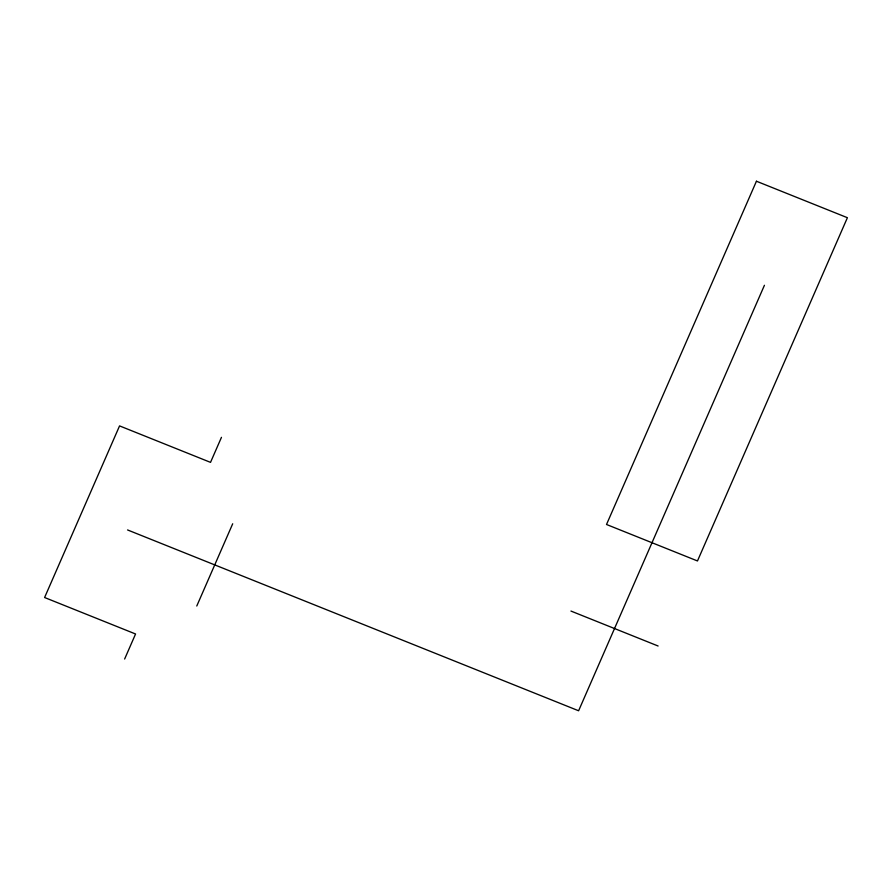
<?xml version="1.0" encoding="UTF-8"?>
<svg xmlns="http://www.w3.org/2000/svg" width="892" height="892" viewBox="0 0 892 892"><rect width="100%" height="100%" fill="white"/><g stroke="black" fill="none" stroke-linecap="round" stroke-linejoin="round"><path stroke-width="1.34" d="M124.635 659.021L135.562 633.989L44.6 597.517L119.561 425.897L210.523 462.368L221.461 437.336M196.775 606.014L232.7 523.771M764.433 285.284L578.607 710.768L127.567 529.948M570.936 611.053L658.106 646.009M756.438 181.232L606.515 524.485L697.477 560.957L847.4 217.704L756.438 181.232"/></g></svg>
